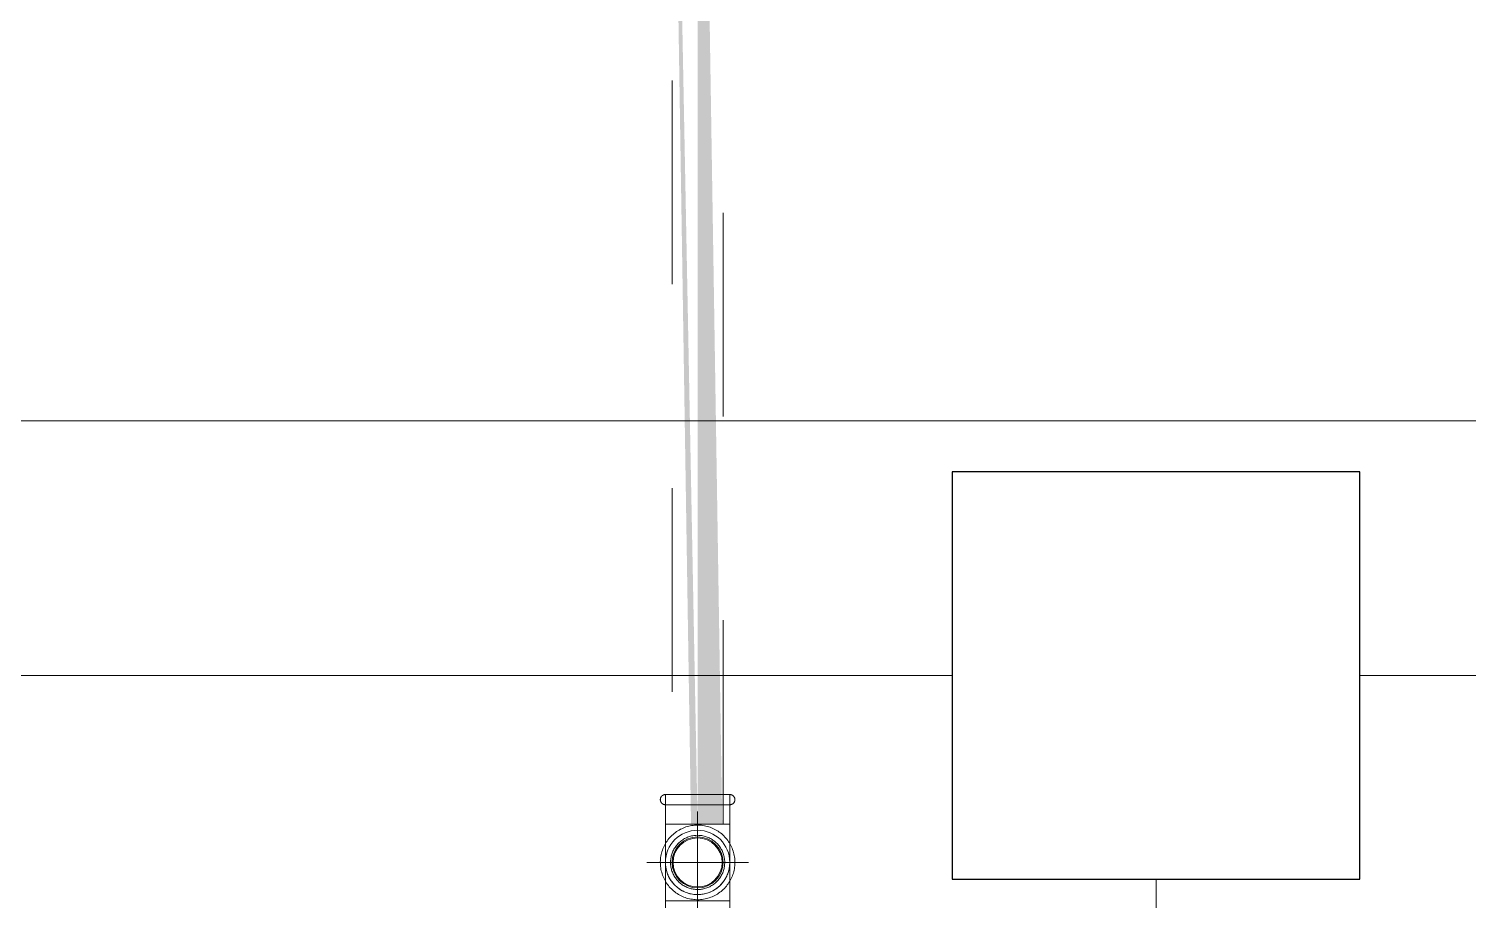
# Model space of a CAD drawing. Header units: metres. Extents: x 147 to 427, y -16 to 162.
# Drawn here: x 305.373 to 306.08, y 103.229 to 103.657 of the extents above; entities that cross this region are included whole.
import ezdxf

# ---------------------------------------------------------------- set-up
doc = ezdxf.new("R2010")
doc.units = ezdxf.units.M
doc.linetypes.add('Aligning Line', pattern=[0.012, 0.006, -0.006])
doc.layers.add('1053_ARQ_BASE_MATADOURO_dwg', color=7, linetype='Continuous', lineweight=5, true_color=0x767676)
for name, color, linetype, lineweight in [('A-PAREDE', 7, 'Continuous', 30), ('A-VISTA01', 7, 'Continuous', 20), ('A-VISTA04', 7, 'Continuous', 5), ('P-PIPE', 7, 'Continuous', 5), ('P-PIPE-CNTR', 7, 'Continuous', 5)]:
    doc.layers.add(name, color=color, linetype=linetype, lineweight=lineweight)

# ---------------------------------------------------------------- blocks, each defined once
blk = doc.blocks.new('AÇO_Cotovelo 90 45 - AÇO_Cotovelo 90 45-V179-TÉRREO 1_20 - Dependente 1')
at = {"layer": 'P-PIPE'}
for p, q in [((141.54361, 103.22868), (141.54361, 103.21418)), ((141.55941, 103.22868), (141.54361, 103.22868)), ((141.54361, 103.22868), (141.55941, 103.22868)), ((141.55941, 103.22868), (141.54736, 103.22868)), ((141.57146, 103.22868), (141.55941, 103.22868)), ((141.57521, 103.22868), (141.55941, 103.22868)), ((141.55941, 103.22868), (141.57521, 103.22868)), ((141.57521, 103.21418), (141.57521, 103.22868)), ((141.54361, 103.21418), (141.55941, 103.21418)), ((141.55941, 103.21418), (141.54736, 103.21418)), ((141.55941, 103.21418), (141.57521, 103.21418)), ((141.57146, 103.21418), (141.55941, 103.21418))]:
    blk.add_line(p, q, dxfattribs=at)
at = {"layer": 'P-PIPE', "flags": 128}
for points in [[(141.55941, 103.26578), (141.55868, 103.26577), (141.55795, 103.26573), (141.55722, 103.26565), (141.55649, 103.26555), (141.55577, 103.26542), (141.55506, 103.26526), (141.55435, 103.26507), (141.55365, 103.26486), (141.55296, 103.26461), (141.55228, 103.26434), (141.55161, 103.26404), (141.55096, 103.26372), (141.55032, 103.26337), (141.54969, 103.26299), (141.54908, 103.26259), (141.54848, 103.26216), (141.5479, 103.26171), (141.54734, 103.26124), (141.5468, 103.26075), (141.54628, 103.26023), (141.54578, 103.2597), (141.5453, 103.25914), (141.54485, 103.25857), (141.54442, 103.25798), (141.54401, 103.25737), (141.54363, 103.25675), (141.54327, 103.25611), (141.54294, 103.25546), (141.54263, 103.25479), (141.54235, 103.25412), (141.5421, 103.25343), (141.54188, 103.25273), (141.54168, 103.25203), (141.54151, 103.25131), (141.54137, 103.25059), (141.54126, 103.24987), (141.54118, 103.24914), (141.54113, 103.24841), (141.54111, 103.24768), (141.54112, 103.24695), (141.54115, 103.24622), (141.54122, 103.24549), (141.54131, 103.24476), (141.54143, 103.24404), (141.54159, 103.24333), (141.54177, 103.24262), (141.54198, 103.24192), (141.54221, 103.24122), (141.54248, 103.24054), (141.54277, 103.23987), (141.54309, 103.23921), (141.54343, 103.23856), (141.5438, 103.23793), (141.54419, 103.23732), (141.54461, 103.23671), (141.54506, 103.23613), (141.54552, 103.23557), (141.54601, 103.23502), (141.54652, 103.2345), (141.54705, 103.23399), (141.5476, 103.23351), (141.54817, 103.23305), (141.54875, 103.23261), (141.54935, 103.23219), (141.54997, 103.2318), (141.55061, 103.23144), (141.55126, 103.2311), (141.55192, 103.23079), (141.55259, 103.2305), (141.55328, 103.23024), (141.55397, 103.23001), (141.55468, 103.22981), (141.55539, 103.22963), (141.5561, 103.22949), (141.55683, 103.22937), (141.55755, 103.22928), (141.55828, 103.22922), (141.55901, 103.22919), (141.55941, 103.22918)], [(141.55941, 103.22918), (141.56014, 103.2292), (141.56087, 103.22924), (141.5616, 103.22932), (141.56232, 103.22942), (141.56304, 103.22955), (141.56376, 103.22971), (141.56447, 103.2299), (141.56516, 103.23011), (141.56585, 103.23036), (141.56653, 103.23063), (141.5672, 103.23093), (141.56786, 103.23125), (141.5685, 103.2316), (141.56913, 103.23198), (141.56974, 103.23238), (141.57034, 103.23281), (141.57092, 103.23325), (141.57147, 103.23373), (141.57202, 103.23422), (141.57254, 103.23473), (141.57304, 103.23527), (141.57351, 103.23582), (141.57397, 103.2364), (141.5744, 103.23699), (141.57481, 103.2376), (141.57519, 103.23822), (141.57555, 103.23886), (141.57588, 103.23951), (141.57619, 103.24018), (141.57646, 103.24085), (141.57672, 103.24154), (141.57694, 103.24224), (141.57714, 103.24294), (141.5773, 103.24366), (141.57744, 103.24437), (141.57755, 103.2451), (141.57763, 103.24583), (141.57768, 103.24656), (141.57771, 103.24729), (141.5777, 103.24802), (141.57766, 103.24875), (141.5776, 103.24948), (141.5775, 103.2502), (141.57738, 103.25093), (141.57723, 103.25164), (141.57705, 103.25235), (141.57684, 103.25305), (141.5766, 103.25375), (141.57634, 103.25443), (141.57605, 103.2551), (141.57573, 103.25576), (141.57539, 103.25641), (141.57502, 103.25704), (141.57462, 103.25765), (141.5742, 103.25825), (141.57376, 103.25884), (141.5733, 103.2594), (141.57281, 103.25995), (141.5723, 103.26047), (141.57177, 103.26098), (141.57122, 103.26146), (141.57065, 103.26192), (141.57006, 103.26236), (141.56946, 103.26278), (141.56884, 103.26317), (141.56821, 103.26353), (141.56756, 103.26387), (141.5669, 103.26418), (141.56622, 103.26447), (141.56554, 103.26473), (141.56484, 103.26496), (141.56414, 103.26516), (141.56343, 103.26534), (141.56271, 103.26548), (141.56199, 103.2656), (141.56126, 103.26569), (141.56053, 103.26575), (141.5598, 103.26578), (141.55941, 103.26578)], [(141.55941, 103.23418), (141.55888, 103.23419), (141.55835, 103.23423), (141.55782, 103.23428), (141.55729, 103.23435), (141.55677, 103.23445), (141.55625, 103.23457), (141.55573, 103.2347), (141.55522, 103.23486), (141.55472, 103.23504), (141.55423, 103.23523), (141.55374, 103.23545), (141.55327, 103.23569), (141.5528, 103.23594), (141.55234, 103.23622), (141.5519, 103.23651), (141.55147, 103.23682), (141.55105, 103.23714), (141.55064, 103.23749), (141.55025, 103.23784), (141.54987, 103.23822), (141.5495, 103.23861), (141.54916, 103.23901), (141.54883, 103.23943), (141.54851, 103.23986), (141.54822, 103.2403), (141.54794, 103.24075), (141.54768, 103.24122), (141.54744, 103.24169), (141.54721, 103.24217), (141.54701, 103.24266), (141.54683, 103.24316), (141.54667, 103.24367), (141.54652, 103.24418), (141.5464, 103.2447), (141.5463, 103.24522), (141.54622, 103.24575), (141.54616, 103.24628), (141.54613, 103.24681), (141.54611, 103.24734), (141.54611, 103.24787), (141.54614, 103.2484), (141.54619, 103.24893), (141.54626, 103.24946), (141.54635, 103.24999), (141.54646, 103.25051), (141.54659, 103.25102), (141.54674, 103.25153), (141.54691, 103.25203), (141.5471, 103.25253), (141.54731, 103.25302), (141.54755, 103.2535), (141.5478, 103.25397), (141.54806, 103.25443), (141.54835, 103.25488), (141.54866, 103.25531), (141.54898, 103.25574), (141.54931, 103.25615), (141.54967, 103.25654), (141.55004, 103.25692), (141.55042, 103.25729), (141.55082, 103.25764), (141.55124, 103.25798), (141.55166, 103.2583), (141.5521, 103.2586), (141.55255, 103.25888), (141.55301, 103.25915), (141.55348, 103.25939), (141.55397, 103.25962), (141.55446, 103.25983), (141.55495, 103.26002), (141.55546, 103.26018), (141.55597, 103.26033), (141.55648, 103.26046), (141.55701, 103.26057), (141.55753, 103.26065), (141.55806, 103.26072), (141.55859, 103.26076), (141.55912, 103.26078), (141.55941, 103.26078)], [(141.55941, 103.26078), (141.55994, 103.26077), (141.56047, 103.26074), (141.561, 103.26069), (141.56153, 103.26061), (141.56205, 103.26052), (141.56257, 103.2604), (141.56308, 103.26027), (141.56359, 103.26011), (141.56409, 103.25993), (141.56459, 103.25973), (141.56507, 103.25952), (141.56555, 103.25928), (141.56602, 103.25903), (141.56647, 103.25875), (141.56692, 103.25846), (141.56735, 103.25815), (141.56777, 103.25783), (141.56818, 103.25748), (141.56857, 103.25712), (141.56895, 103.25675), (141.56931, 103.25636), (141.56966, 103.25596), (141.56999, 103.25554), (141.5703, 103.25511), (141.5706, 103.25467), (141.57088, 103.25422), (141.57114, 103.25375), (141.57138, 103.25328), (141.5716, 103.2528), (141.5718, 103.2523), (141.57199, 103.2518), (141.57215, 103.2513), (141.57229, 103.25079), (141.57241, 103.25027), (141.57251, 103.24974), (141.57259, 103.24922), (141.57265, 103.24869), (141.57269, 103.24816), (141.57271, 103.24763), (141.5727, 103.2471), (141.57268, 103.24656), (141.57263, 103.24603), (141.57256, 103.24551), (141.57247, 103.24498), (141.57236, 103.24446), (141.57223, 103.24395), (141.57208, 103.24344), (141.57191, 103.24293), (141.57171, 103.24244), (141.5715, 103.24195), (141.57127, 103.24147), (141.57102, 103.241), (141.57075, 103.24054), (141.57047, 103.24009), (141.57016, 103.23966), (141.56984, 103.23923), (141.5695, 103.23882), (141.56915, 103.23843), (141.56878, 103.23804), (141.56839, 103.23768), (141.56799, 103.23733), (141.56758, 103.23699), (141.56715, 103.23667), (141.56671, 103.23637), (141.56626, 103.23609), (141.5658, 103.23582), (141.56533, 103.23558), (141.56485, 103.23535), (141.56436, 103.23514), (141.56386, 103.23495), (141.56336, 103.23478), (141.56285, 103.23464), (141.56233, 103.23451), (141.56181, 103.2344), (141.56128, 103.23432), (141.56076, 103.23425), (141.56023, 103.23421), (141.5597, 103.23419), (141.55941, 103.23418)], [(141.54361, 103.24747), (141.54361, 103.24742), (141.54361, 103.24735), (141.54361, 103.24724), (141.54361, 103.24711), (141.54361, 103.24695), (141.54361, 103.24675), (141.54361, 103.24653), (141.54361, 103.24628), (141.54361, 103.246), (141.54361, 103.24569), (141.54361, 103.24536), (141.54361, 103.245), (141.54361, 103.24461), (141.54361, 103.2442), (141.54361, 103.24376), (141.54361, 103.2433), (141.54361, 103.24282), (141.54361, 103.24231), (141.54361, 103.24178), (141.54361, 103.24123), (141.54361, 103.24066), (141.54361, 103.24007), (141.54361, 103.23947), (141.54361, 103.23884), (141.54361, 103.2382), (141.54361, 103.23755), (141.54361, 103.23688), (141.54361, 103.23619), (141.54361, 103.2355), (141.54361, 103.23479), (141.54361, 103.23407), (141.54361, 103.23335), (141.54361, 103.23262), (141.54361, 103.23188), (141.54361, 103.23114), (141.54361, 103.23039), (141.54361, 103.22964), (141.54361, 103.22889), (141.54361, 103.22868)], [(141.57521, 103.22868), (141.57521, 103.22944), (141.57521, 103.23019), (141.57521, 103.23093), (141.57521, 103.23168), (141.57521, 103.23242), (141.57521, 103.23315), (141.57521, 103.23388), (141.57521, 103.2346), (141.57521, 103.23531), (141.57521, 103.23601), (141.57521, 103.23669), (141.57521, 103.23737), (141.57521, 103.23803), (141.57521, 103.23867), (141.57521, 103.2393), (141.57521, 103.23991), (141.57521, 103.24051), (141.57521, 103.24108), (141.57521, 103.24164), (141.57521, 103.24217), (141.57521, 103.24268), (141.57521, 103.24317), (141.57521, 103.24364), (141.57521, 103.24409), (141.57521, 103.2445), (141.57521, 103.2449), (141.57521, 103.24527), (141.57521, 103.24561), (141.57521, 103.24592), (141.57521, 103.24621), (141.57521, 103.24647), (141.57521, 103.2467), (141.57521, 103.2469), (141.57521, 103.24707), (141.57521, 103.24721), (141.57521, 103.24732), (141.57521, 103.24741), (141.57521, 103.24746)], [(141.54111, 103.21668), (141.54111, 103.21678), (141.54112, 103.21688), (141.54113, 103.21698), (141.54114, 103.21708), (141.54116, 103.21718), (141.54118, 103.21728), (141.54121, 103.21738), (141.54124, 103.21747), (141.54127, 103.21757), (141.54131, 103.21766), (141.54135, 103.21775), (141.54139, 103.21784), (141.54144, 103.21793), (141.54149, 103.21801), (141.54154, 103.2181), (141.5416, 103.21818), (141.54166, 103.21826), (141.54173, 103.21833), (141.5418, 103.21841), (141.54187, 103.21848), (141.54194, 103.21855), (141.54202, 103.21861), (141.54209, 103.21867), (141.54217, 103.21873), (141.54226, 103.21879), (141.54234, 103.21884), (141.54243, 103.21889), (141.54252, 103.21893), (141.54261, 103.21898), (141.5427, 103.21901), (141.5428, 103.21905), (141.54289, 103.21908), (141.54299, 103.21911), (141.54309, 103.21913), (141.54318, 103.21915), (141.54328, 103.21916), (141.54338, 103.21917), (141.54348, 103.21918), (141.54358, 103.21918), (141.54361, 103.21918)], [(141.54361, 103.21418), (141.54351, 103.21419), (141.54341, 103.21419), (141.54331, 103.2142), (141.54321, 103.21422), (141.54311, 103.21423), (141.54301, 103.21426), (141.54292, 103.21428), (141.54282, 103.21431), (141.54273, 103.21434), (141.54263, 103.21438), (141.54254, 103.21442), (141.54245, 103.21447), (141.54237, 103.21451), (141.54228, 103.21457), (141.5422, 103.21462), (141.54212, 103.21468), (141.54204, 103.21474), (141.54196, 103.2148), (141.54189, 103.21487), (141.54181, 103.21494), (141.54175, 103.21502), (141.54168, 103.21509), (141.54162, 103.21517), (141.54156, 103.21525), (141.5415, 103.21533), (141.54145, 103.21542), (141.5414, 103.21551), (141.54136, 103.2156), (141.54132, 103.21569), (141.54128, 103.21578), (141.54124, 103.21587), (141.54121, 103.21597), (141.54119, 103.21606), (141.54116, 103.21616), (141.54114, 103.21626), (141.54113, 103.21636), (141.54112, 103.21646), (141.54111, 103.21656), (141.54111, 103.21666), (141.54111, 103.21668)], [(141.54362, 103.21918), (141.54366, 103.21918), (141.54372, 103.21918), (141.54381, 103.21918), (141.54392, 103.21918), (141.54406, 103.21918), (141.54422, 103.21918), (141.54441, 103.21918), (141.54462, 103.21918), (141.54486, 103.21918), (141.54511, 103.21918), (141.54539, 103.21918), (141.5457, 103.21918), (141.54602, 103.21918), (141.54637, 103.21918), (141.54673, 103.21918), (141.54712, 103.21918), (141.54753, 103.21918), (141.54796, 103.21918), (141.5484, 103.21918), (141.54886, 103.21918), (141.54934, 103.21918), (141.54984, 103.21918), (141.55035, 103.21918), (141.55087, 103.21918), (141.55141, 103.21918), (141.55196, 103.21918), (141.55252, 103.21918), (141.5531, 103.21918), (141.55368, 103.21918), (141.55428, 103.21918), (141.55488, 103.21918), (141.55549, 103.21918), (141.5561, 103.21918), (141.55672, 103.21918), (141.55735, 103.21918), (141.55798, 103.21918), (141.55861, 103.21918), (141.55924, 103.21918), (141.55941, 103.21918)], [(141.54362, 103.21418), (141.54366, 103.21418), (141.54372, 103.21418), (141.54381, 103.21418), (141.54392, 103.21418), (141.54406, 103.21418), (141.54422, 103.21418), (141.54441, 103.21418), (141.54462, 103.21418), (141.54486, 103.21418), (141.54511, 103.21418), (141.54539, 103.21418), (141.5457, 103.21418), (141.54602, 103.21418), (141.54637, 103.21418), (141.54673, 103.21418), (141.54712, 103.21418), (141.54753, 103.21418), (141.54796, 103.21418), (141.5484, 103.21418), (141.54886, 103.21418), (141.54934, 103.21418), (141.54984, 103.21418), (141.55035, 103.21418), (141.55087, 103.21418), (141.55141, 103.21418), (141.55196, 103.21418), (141.55252, 103.21418), (141.5531, 103.21418), (141.55368, 103.21418), (141.55428, 103.21418), (141.55488, 103.21418), (141.55549, 103.21418), (141.5561, 103.21418), (141.55672, 103.21418), (141.55735, 103.21418), (141.55798, 103.21418), (141.55861, 103.21418), (141.55924, 103.21418), (141.55941, 103.21418)], [(141.55941, 103.21918), (141.55878, 103.21918), (141.55815, 103.21918), (141.55752, 103.21918), (141.55689, 103.21918), (141.55627, 103.21918), (141.55565, 103.21918), (141.55504, 103.21918), (141.55444, 103.21918), (141.55384, 103.21918), (141.55326, 103.21918), (141.55268, 103.21918), (141.55211, 103.21918), (141.55156, 103.21918), (141.55102, 103.21918), (141.55049, 103.21918), (141.54997, 103.21918), (141.54947, 103.21918), (141.54899, 103.21918), (141.54852, 103.21918), (141.54807, 103.21918), (141.54764, 103.21918), (141.54723, 103.21918), (141.54684, 103.21918), (141.54646, 103.21918), (141.54611, 103.21918), (141.54578, 103.21918), (141.54547, 103.21918), (141.54519, 103.21918), (141.54492, 103.21918), (141.54468, 103.21918), (141.54446, 103.21918), (141.54427, 103.21918), (141.5441, 103.21918), (141.54396, 103.21918), (141.54384, 103.21918), (141.54374, 103.21918), (141.54367, 103.21918), (141.54363, 103.21918)], [(141.55941, 103.21418), (141.55878, 103.21418), (141.55815, 103.21418), (141.55752, 103.21418), (141.55689, 103.21418), (141.55627, 103.21418), (141.55565, 103.21418), (141.55504, 103.21418), (141.55444, 103.21418), (141.55384, 103.21418), (141.55326, 103.21418), (141.55268, 103.21418), (141.55211, 103.21418), (141.55156, 103.21418), (141.55102, 103.21418), (141.55049, 103.21418), (141.54997, 103.21418), (141.54947, 103.21418), (141.54899, 103.21418), (141.54852, 103.21418), (141.54807, 103.21418), (141.54764, 103.21418), (141.54723, 103.21418), (141.54684, 103.21418), (141.54646, 103.21418), (141.54611, 103.21418), (141.54578, 103.21418), (141.54547, 103.21418), (141.54519, 103.21418), (141.54492, 103.21418), (141.54468, 103.21418), (141.54446, 103.21418), (141.54427, 103.21418), (141.5441, 103.21418), (141.54396, 103.21418), (141.54384, 103.21418), (141.54374, 103.21418), (141.54367, 103.21418), (141.54363, 103.21418)], [(141.55941, 103.21918), (141.56004, 103.21918), (141.56067, 103.21918), (141.5613, 103.21918), (141.56193, 103.21918), (141.56255, 103.21918), (141.56316, 103.21918), (141.56377, 103.21918), (141.56438, 103.21918), (141.56497, 103.21918), (141.56556, 103.21918), (141.56614, 103.21918), (141.5667, 103.21918), (141.56726, 103.21918), (141.5678, 103.21918), (141.56833, 103.21918), (141.56884, 103.21918), (141.56934, 103.21918), (141.56983, 103.21918), (141.57029, 103.21918), (141.57074, 103.21918), (141.57117, 103.21918), (141.57159, 103.21918), (141.57198, 103.21918), (141.57235, 103.21918), (141.5727, 103.21918), (141.57303, 103.21918), (141.57334, 103.21918), (141.57363, 103.21918), (141.57389, 103.21918), (141.57413, 103.21918), (141.57435, 103.21918), (141.57454, 103.21918), (141.57471, 103.21918), (141.57486, 103.21918), (141.57498, 103.21918), (141.57507, 103.21918), (141.57514, 103.21918), (141.57519, 103.21918)], [(141.5752, 103.21918), (141.57516, 103.21918), (141.57509, 103.21918), (141.57501, 103.21918), (141.57489, 103.21918), (141.57476, 103.21918), (141.57459, 103.21918), (141.57441, 103.21918), (141.5742, 103.21918), (141.57396, 103.21918), (141.5737, 103.21918), (141.57342, 103.21918), (141.57312, 103.21918), (141.57279, 103.21918), (141.57245, 103.21918), (141.57208, 103.21918), (141.57169, 103.21918), (141.57129, 103.21918), (141.57086, 103.21918), (141.57042, 103.21918), (141.56995, 103.21918), (141.56948, 103.21918), (141.56898, 103.21918), (141.56847, 103.21918), (141.56794, 103.21918), (141.56741, 103.21918), (141.56686, 103.21918), (141.56629, 103.21918), (141.56572, 103.21918), (141.56513, 103.21918), (141.56454, 103.21918), (141.56394, 103.21918), (141.56333, 103.21918), (141.56271, 103.21918), (141.56209, 103.21918), (141.56147, 103.21918), (141.56084, 103.21918), (141.56021, 103.21918), (141.55958, 103.21918), (141.55941, 103.21918)], [(141.55941, 103.21418), (141.56004, 103.21418), (141.56067, 103.21418), (141.5613, 103.21418), (141.56193, 103.21418), (141.56255, 103.21418), (141.56316, 103.21418), (141.56377, 103.21418), (141.56438, 103.21418), (141.56497, 103.21418), (141.56556, 103.21418), (141.56614, 103.21418), (141.5667, 103.21418), (141.56726, 103.21418), (141.5678, 103.21418), (141.56833, 103.21418), (141.56884, 103.21418), (141.56934, 103.21418), (141.56983, 103.21418), (141.57029, 103.21418), (141.57074, 103.21418), (141.57117, 103.21418), (141.57159, 103.21418), (141.57198, 103.21418), (141.57235, 103.21418), (141.5727, 103.21418), (141.57303, 103.21418), (141.57334, 103.21418), (141.57363, 103.21418), (141.57389, 103.21418), (141.57413, 103.21418), (141.57435, 103.21418), (141.57454, 103.21418), (141.57471, 103.21418), (141.57486, 103.21418), (141.57498, 103.21418), (141.57507, 103.21418), (141.57514, 103.21418), (141.57519, 103.21418)], [(141.5752, 103.21418), (141.57516, 103.21418), (141.57509, 103.21418), (141.57501, 103.21418), (141.57489, 103.21418), (141.57476, 103.21418), (141.57459, 103.21418), (141.57441, 103.21418), (141.5742, 103.21418), (141.57396, 103.21418), (141.5737, 103.21418), (141.57342, 103.21418), (141.57312, 103.21418), (141.57279, 103.21418), (141.57245, 103.21418), (141.57208, 103.21418), (141.57169, 103.21418), (141.57129, 103.21418), (141.57086, 103.21418), (141.57042, 103.21418), (141.56995, 103.21418), (141.56948, 103.21418), (141.56898, 103.21418), (141.56847, 103.21418), (141.56794, 103.21418), (141.56741, 103.21418), (141.56686, 103.21418), (141.56629, 103.21418), (141.56572, 103.21418), (141.56513, 103.21418), (141.56454, 103.21418), (141.56394, 103.21418), (141.56333, 103.21418), (141.56271, 103.21418), (141.56209, 103.21418), (141.56147, 103.21418), (141.56084, 103.21418), (141.56021, 103.21418), (141.55958, 103.21418), (141.55941, 103.21418)], [(141.57521, 103.21918), (141.57531, 103.21918), (141.57541, 103.21918), (141.57551, 103.21917), (141.57561, 103.21915), (141.5757, 103.21913), (141.5758, 103.21911), (141.5759, 103.21909), (141.57599, 103.21906), (141.57609, 103.21902), (141.57618, 103.21899), (141.57627, 103.21895), (141.57636, 103.2189), (141.57645, 103.21885), (141.57654, 103.2188), (141.57662, 103.21875), (141.5767, 103.21869), (141.57678, 103.21863), (141.57686, 103.21856), (141.57693, 103.2185), (141.577, 103.21843), (141.57707, 103.21835), (141.57713, 103.21828), (141.5772, 103.2182), (141.57726, 103.21812), (141.57731, 103.21804), (141.57736, 103.21795), (141.57741, 103.21786), (141.57746, 103.21777), (141.5775, 103.21768), (141.57754, 103.21759), (141.57757, 103.2175), (141.5776, 103.2174), (141.57763, 103.2173), (141.57765, 103.21721), (141.57767, 103.21711), (141.57769, 103.21701), (141.5777, 103.21691), (141.5777, 103.21681), (141.57771, 103.21671), (141.57771, 103.21668)], [(141.57771, 103.21668), (141.57771, 103.21658), (141.5777, 103.21648), (141.57769, 103.21639), (141.57768, 103.21629), (141.57766, 103.21619), (141.57764, 103.21609), (141.57761, 103.21599), (141.57758, 103.2159), (141.57755, 103.2158), (141.57751, 103.21571), (141.57747, 103.21562), (141.57743, 103.21553), (141.57738, 103.21544), (141.57733, 103.21536), (141.57727, 103.21527), (141.57721, 103.21519), (141.57715, 103.21511), (141.57709, 103.21504), (141.57702, 103.21496), (141.57695, 103.21489), (141.57688, 103.21482), (141.5768, 103.21476), (141.57672, 103.2147), (141.57664, 103.21464), (141.57656, 103.21458), (141.57647, 103.21453), (141.57639, 103.21448), (141.5763, 103.21443), (141.57621, 103.21439), (141.57611, 103.21435), (141.57602, 103.21432), (141.57592, 103.21429), (141.57583, 103.21426), (141.57573, 103.21424), (141.57563, 103.21422), (141.57553, 103.21421), (141.57543, 103.21419), (141.57534, 103.21419), (141.57524, 103.21418), (141.57521, 103.21418)]]:
    blk.add_lwpolyline(points, dxfattribs=at)
at = {"layer": 'P-PIPE'}
for radius, start, end in [(0.0158, 90, 270), (0.0158, 90, 270), (0.0158, 90, 270), (0.0158, 270, 90), (0.0158, 270, 90), (0.0158, 270, 90), (0.01205, 90, 270), (0.01205, 90, 270), (0.01205, 270, 90), (0.01205, 270, 90)]:
    blk.add_arc((141.55941, 103.24748), radius, start, end, dxfattribs=at)
blk = doc.blocks.new('AÇO_Cotovelo 90 45 - AÇO_Cotovelo 90 45-3960313-TÉRREO 1_20 - Dependente 1')
at = {"layer": 'P-PIPE'}
for p, q in [((137.29361, 103.28078), (137.29361, 103.26628)), ((137.32521, 103.26628), (137.32521, 103.28078)), ((137.30941, 103.26628), (137.29361, 103.26628)), ((137.32521, 103.26628), (137.30941, 103.26628))]:
    blk.add_line(p, q, dxfattribs=at)
at = {"layer": 'P-PIPE', "flags": 128}
for points in [[(137.29111, 103.27828), (137.29111, 103.27838), (137.29112, 103.27848), (137.29113, 103.27858), (137.29114, 103.27868), (137.29116, 103.27878), (137.29118, 103.27888), (137.29121, 103.27898), (137.29124, 103.27907), (137.29127, 103.27917), (137.29131, 103.27926), (137.29135, 103.27935), (137.29139, 103.27944), (137.29144, 103.27953), (137.29149, 103.27961), (137.29154, 103.2797), (137.2916, 103.27978), (137.29166, 103.27986), (137.29173, 103.27993), (137.2918, 103.28001), (137.29187, 103.28008), (137.29194, 103.28015), (137.29202, 103.28021), (137.29209, 103.28027), (137.29217, 103.28033), (137.29226, 103.28039), (137.29234, 103.28044), (137.29243, 103.28049), (137.29252, 103.28053), (137.29261, 103.28058), (137.2927, 103.28061), (137.2928, 103.28065), (137.29289, 103.28068), (137.29299, 103.28071), (137.29309, 103.28073), (137.29318, 103.28075), (137.29328, 103.28076), (137.29338, 103.28077), (137.29348, 103.28078), (137.29358, 103.28078), (137.29361, 103.28078)], [(137.29361, 103.27578), (137.29351, 103.27579), (137.29341, 103.27579), (137.29331, 103.2758), (137.29321, 103.27582), (137.29311, 103.27583), (137.29301, 103.27586), (137.29292, 103.27588), (137.29282, 103.27591), (137.29273, 103.27594), (137.29263, 103.27598), (137.29254, 103.27602), (137.29245, 103.27607), (137.29237, 103.27611), (137.29228, 103.27617), (137.2922, 103.27622), (137.29212, 103.27628), (137.29204, 103.27634), (137.29196, 103.2764), (137.29189, 103.27647), (137.29181, 103.27654), (137.29175, 103.27662), (137.29168, 103.27669), (137.29162, 103.27677), (137.29156, 103.27685), (137.2915, 103.27693), (137.29145, 103.27702), (137.2914, 103.27711), (137.29136, 103.2772), (137.29132, 103.27729), (137.29128, 103.27738), (137.29124, 103.27747), (137.29121, 103.27757), (137.29119, 103.27766), (137.29116, 103.27776), (137.29114, 103.27786), (137.29113, 103.27796), (137.29112, 103.27806), (137.29111, 103.27816), (137.29111, 103.27826), (137.29111, 103.27828)], [(137.29362, 103.28078), (137.29366, 103.28078), (137.29372, 103.28078), (137.29381, 103.28078), (137.29392, 103.28078), (137.29406, 103.28078), (137.29422, 103.28078), (137.29441, 103.28078), (137.29462, 103.28078), (137.29486, 103.28078), (137.29511, 103.28078), (137.29539, 103.28078), (137.2957, 103.28078), (137.29602, 103.28078), (137.29637, 103.28078), (137.29673, 103.28078), (137.29712, 103.28078)], [(137.30941, 103.28078), (137.30878, 103.28078), (137.30815, 103.28078), (137.30752, 103.28078), (137.30689, 103.28078), (137.30627, 103.28078), (137.30565, 103.28078), (137.30504, 103.28078), (137.30444, 103.28078), (137.30384, 103.28078), (137.30326, 103.28078), (137.30268, 103.28078), (137.30211, 103.28078), (137.30156, 103.28078), (137.30102, 103.28078), (137.30049, 103.28078), (137.29997, 103.28078), (137.29947, 103.28078), (137.29899, 103.28078), (137.29852, 103.28078), (137.29807, 103.28078), (137.29764, 103.28078), (137.29723, 103.28078), (137.29684, 103.28078), (137.29646, 103.28078), (137.29611, 103.28078), (137.29578, 103.28078), (137.29547, 103.28078), (137.29519, 103.28078), (137.29492, 103.28078), (137.29468, 103.28078), (137.29446, 103.28078), (137.29427, 103.28078), (137.2941, 103.28078), (137.29396, 103.28078), (137.29384, 103.28078), (137.29374, 103.28078), (137.29367, 103.28078), (137.29363, 103.28078)], [(137.3252, 103.28078), (137.32516, 103.28078), (137.32509, 103.28078), (137.32501, 103.28078), (137.32489, 103.28078), (137.32476, 103.28078), (137.32459, 103.28078), (137.32441, 103.28078), (137.3242, 103.28078), (137.32396, 103.28078), (137.3237, 103.28078), (137.32342, 103.28078), (137.32312, 103.28078), (137.32279, 103.28078), (137.32245, 103.28078), (137.32208, 103.28078), (137.32169, 103.28078), (137.32129, 103.28078), (137.32086, 103.28078), (137.32042, 103.28078), (137.31995, 103.28078), (137.31948, 103.28078), (137.31898, 103.28078), (137.31847, 103.28078), (137.31794, 103.28078), (137.31741, 103.28078), (137.31686, 103.28078), (137.31629, 103.28078), (137.31572, 103.28078), (137.31513, 103.28078), (137.31454, 103.28078), (137.31394, 103.28078), (137.31333, 103.28078), (137.31271, 103.28078), (137.31209, 103.28078), (137.31147, 103.28078), (137.31084, 103.28078), (137.31021, 103.28078), (137.30958, 103.28078), (137.30941, 103.28078)], [(137.32159, 103.28078), (137.32198, 103.28078), (137.32235, 103.28078), (137.3227, 103.28078), (137.32303, 103.28078), (137.32334, 103.28078), (137.32363, 103.28078), (137.32389, 103.28078), (137.32413, 103.28078), (137.32435, 103.28078), (137.32454, 103.28078), (137.32471, 103.28078), (137.32486, 103.28078), (137.32498, 103.28078), (137.32507, 103.28078), (137.32514, 103.28078), (137.32519, 103.28078)], [(137.32521, 103.28078), (137.32531, 103.28078), (137.32541, 103.28078), (137.32551, 103.28077), (137.32561, 103.28075), (137.3257, 103.28073), (137.3258, 103.28071), (137.3259, 103.28069), (137.32599, 103.28066), (137.32609, 103.28062), (137.32618, 103.28059), (137.32627, 103.28055), (137.32636, 103.2805), (137.32645, 103.28045), (137.32654, 103.2804), (137.32662, 103.28035), (137.3267, 103.28029), (137.32678, 103.28023), (137.32686, 103.28016), (137.32693, 103.2801), (137.327, 103.28003), (137.32707, 103.27995), (137.32713, 103.27988), (137.3272, 103.2798), (137.32726, 103.27972), (137.32731, 103.27964), (137.32736, 103.27955), (137.32741, 103.27946), (137.32746, 103.27937), (137.3275, 103.27928), (137.32754, 103.27919), (137.32757, 103.2791), (137.3276, 103.279), (137.32763, 103.2789), (137.32765, 103.27881), (137.32767, 103.27871), (137.32769, 103.27861), (137.3277, 103.27851), (137.3277, 103.27841), (137.32771, 103.27831), (137.32771, 103.27828)], [(137.32771, 103.27828), (137.32771, 103.27818), (137.3277, 103.27808), (137.32769, 103.27799), (137.32768, 103.27789), (137.32766, 103.27779), (137.32764, 103.27769), (137.32761, 103.27759), (137.32758, 103.2775), (137.32755, 103.2774), (137.32751, 103.27731), (137.32747, 103.27722), (137.32743, 103.27713), (137.32738, 103.27704), (137.32733, 103.27696), (137.32727, 103.27687), (137.32721, 103.27679), (137.32715, 103.27671), (137.32709, 103.27664), (137.32702, 103.27656), (137.32695, 103.27649), (137.32688, 103.27642), (137.3268, 103.27636), (137.32672, 103.2763), (137.32664, 103.27624), (137.32656, 103.27618), (137.32647, 103.27613), (137.32639, 103.27608), (137.3263, 103.27603), (137.32621, 103.27599), (137.32611, 103.27595), (137.32602, 103.27592), (137.32592, 103.27589), (137.32583, 103.27586), (137.32573, 103.27584), (137.32563, 103.27582), (137.32553, 103.27581), (137.32543, 103.27579), (137.32534, 103.27579), (137.32524, 103.27578), (137.32521, 103.27578)], [(137.29362, 103.27578), (137.29366, 103.27578), (137.29372, 103.27578), (137.29381, 103.27578), (137.29392, 103.27578), (137.29406, 103.27578), (137.29422, 103.27578), (137.29441, 103.27578), (137.29462, 103.27578), (137.29486, 103.27578), (137.29511, 103.27578), (137.29539, 103.27578), (137.2957, 103.27578), (137.29602, 103.27578), (137.29637, 103.27578), (137.29673, 103.27578), (137.29712, 103.27578), (137.29753, 103.27578), (137.29796, 103.27578), (137.2984, 103.27578), (137.29886, 103.27578), (137.29934, 103.27578), (137.29984, 103.27578), (137.30035, 103.27578), (137.30087, 103.27578), (137.30141, 103.27578), (137.30196, 103.27578), (137.30252, 103.27578), (137.3031, 103.27578), (137.30368, 103.27578), (137.30428, 103.27578), (137.30488, 103.27578), (137.30549, 103.27578), (137.3061, 103.27578), (137.30672, 103.27578), (137.30735, 103.27578), (137.30798, 103.27578), (137.30861, 103.27578), (137.30924, 103.27578), (137.30941, 103.27578)], [(137.29723, 103.27578), (137.29684, 103.27578), (137.29646, 103.27578), (137.29611, 103.27578), (137.29578, 103.27578), (137.29547, 103.27578), (137.29519, 103.27578), (137.29492, 103.27578), (137.29468, 103.27578), (137.29446, 103.27578), (137.29427, 103.27578), (137.2941, 103.27578), (137.29396, 103.27578), (137.29384, 103.27578), (137.29374, 103.27578), (137.29367, 103.27578), (137.29363, 103.27578)], [(137.30941, 103.27578), (137.31004, 103.27578), (137.31067, 103.27578), (137.3113, 103.27578), (137.31193, 103.27578), (137.31255, 103.27578), (137.31316, 103.27578), (137.31377, 103.27578), (137.31438, 103.27578), (137.31497, 103.27578), (137.31556, 103.27578), (137.31614, 103.27578), (137.3167, 103.27578), (137.31726, 103.27578), (137.3178, 103.27578), (137.31833, 103.27578), (137.31884, 103.27578), (137.31934, 103.27578), (137.31983, 103.27578), (137.32029, 103.27578), (137.32074, 103.27578), (137.32117, 103.27578), (137.32159, 103.27578), (137.32198, 103.27578), (137.32235, 103.27578), (137.3227, 103.27578), (137.32303, 103.27578), (137.32334, 103.27578), (137.32363, 103.27578), (137.32389, 103.27578), (137.32413, 103.27578), (137.32435, 103.27578), (137.32454, 103.27578), (137.32471, 103.27578), (137.32486, 103.27578), (137.32498, 103.27578), (137.32507, 103.27578), (137.32514, 103.27578), (137.32519, 103.27578)], [(137.3252, 103.27578), (137.32516, 103.27578), (137.32509, 103.27578), (137.32501, 103.27578), (137.32489, 103.27578), (137.32476, 103.27578), (137.32459, 103.27578), (137.32441, 103.27578), (137.3242, 103.27578), (137.32396, 103.27578), (137.3237, 103.27578), (137.32342, 103.27578), (137.32312, 103.27578), (137.32279, 103.27578), (137.32245, 103.27578), (137.32208, 103.27578), (137.32169, 103.27578)], [(137.30941, 103.26578), (137.30868, 103.26577), (137.30795, 103.26573), (137.30722, 103.26565), (137.30649, 103.26555), (137.30577, 103.26542), (137.30506, 103.26526), (137.30435, 103.26507), (137.30365, 103.26486), (137.30296, 103.26461), (137.30228, 103.26434), (137.30161, 103.26404), (137.30096, 103.26372), (137.30032, 103.26337), (137.29969, 103.26299), (137.29908, 103.26259), (137.29848, 103.26216), (137.2979, 103.26171), (137.29734, 103.26124), (137.2968, 103.26075), (137.29628, 103.26023), (137.29578, 103.2597), (137.2953, 103.25914), (137.29485, 103.25857), (137.29442, 103.25798), (137.29401, 103.25737), (137.29363, 103.25675), (137.29327, 103.25611), (137.29294, 103.25546), (137.29263, 103.25479), (137.29235, 103.25412), (137.2921, 103.25343), (137.29188, 103.25273), (137.29168, 103.25203), (137.29151, 103.25131), (137.29137, 103.25059), (137.29126, 103.24987), (137.29118, 103.24914), (137.29113, 103.24841), (137.29111, 103.24768), (137.29112, 103.24695), (137.29115, 103.24622), (137.29122, 103.24549), (137.29131, 103.24476), (137.29143, 103.24404), (137.29159, 103.24333), (137.29177, 103.24262), (137.29198, 103.24192), (137.29221, 103.24122), (137.29248, 103.24054), (137.29277, 103.23987), (137.29309, 103.23921), (137.29343, 103.23856), (137.2938, 103.23793), (137.29419, 103.23732), (137.29461, 103.23671), (137.29506, 103.23613), (137.29552, 103.23557), (137.29601, 103.23502), (137.29652, 103.2345), (137.29705, 103.23399), (137.2976, 103.23351), (137.29817, 103.23305), (137.29875, 103.23261), (137.29935, 103.23219), (137.29997, 103.2318), (137.30061, 103.23144), (137.30126, 103.2311), (137.30192, 103.23079), (137.30259, 103.2305), (137.30328, 103.23024), (137.30397, 103.23001), (137.30468, 103.22981), (137.30539, 103.22963), (137.3061, 103.22949), (137.30683, 103.22937), (137.30755, 103.22928), (137.30828, 103.22922), (137.30901, 103.22919), (137.30941, 103.22918)], [(137.29361, 103.2475), (137.29361, 103.24754), (137.29361, 103.24762), (137.29361, 103.24772), (137.29361, 103.24786), (137.29361, 103.24802), (137.29361, 103.24822), (137.29361, 103.24844), (137.29361, 103.24869), (137.29361, 103.24897), (137.29361, 103.24927), (137.29361, 103.24961), (137.29361, 103.24997), (137.29361, 103.25036), (137.29361, 103.25077), (137.29361, 103.2512), (137.29361, 103.25167), (137.29361, 103.25215), (137.29361, 103.25266), (137.29361, 103.25319), (137.29361, 103.25374), (137.29361, 103.25431), (137.29361, 103.25489), (137.29361, 103.2555), (137.29361, 103.25613), (137.29361, 103.25677), (137.29361, 103.25742), (137.29361, 103.25809), (137.29361, 103.25878), (137.29361, 103.25947), (137.29361, 103.26018), (137.29361, 103.26089), (137.29361, 103.26162), (137.29361, 103.26235), (137.29361, 103.26309), (137.29361, 103.26383), (137.29361, 103.26458), (137.29361, 103.26533), (137.29361, 103.26608), (137.29361, 103.26628)], [(137.30941, 103.22918), (137.31014, 103.2292), (137.31087, 103.22924), (137.3116, 103.22932), (137.31232, 103.22942), (137.31304, 103.22955), (137.31376, 103.22971), (137.31447, 103.2299), (137.31516, 103.23011), (137.31585, 103.23036), (137.31653, 103.23063), (137.3172, 103.23093), (137.31786, 103.23125), (137.3185, 103.2316), (137.31913, 103.23198), (137.31974, 103.23238), (137.32034, 103.23281), (137.32092, 103.23325), (137.32147, 103.23373), (137.32202, 103.23422), (137.32254, 103.23473), (137.32304, 103.23527), (137.32351, 103.23582), (137.32397, 103.2364), (137.3244, 103.23699), (137.32481, 103.2376), (137.32519, 103.23822), (137.32555, 103.23886), (137.32588, 103.23951), (137.32619, 103.24018), (137.32646, 103.24085), (137.32672, 103.24154), (137.32694, 103.24224), (137.32714, 103.24294), (137.3273, 103.24366), (137.32744, 103.24437), (137.32755, 103.2451), (137.32763, 103.24583), (137.32768, 103.24656), (137.32771, 103.24729), (137.3277, 103.24802), (137.32766, 103.24875), (137.3276, 103.24948), (137.3275, 103.2502), (137.32738, 103.25093), (137.32723, 103.25164), (137.32705, 103.25235), (137.32684, 103.25305), (137.3266, 103.25375), (137.32634, 103.25443), (137.32605, 103.2551), (137.32573, 103.25576), (137.32539, 103.25641), (137.32502, 103.25704), (137.32462, 103.25765), (137.3242, 103.25825), (137.32376, 103.25884), (137.3233, 103.2594), (137.32281, 103.25995), (137.3223, 103.26047), (137.32177, 103.26098), (137.32122, 103.26146), (137.32065, 103.26192), (137.32006, 103.26236), (137.31946, 103.26278), (137.31884, 103.26317), (137.31821, 103.26353), (137.31756, 103.26387), (137.3169, 103.26418), (137.31622, 103.26447), (137.31554, 103.26473), (137.31484, 103.26496), (137.31414, 103.26516), (137.31343, 103.26534), (137.31271, 103.26548), (137.31199, 103.2656), (137.31126, 103.26569), (137.31053, 103.26575), (137.3098, 103.26578), (137.30941, 103.26578)], [(137.32521, 103.26628), (137.32521, 103.26553), (137.32521, 103.26478), (137.32521, 103.26403), (137.32521, 103.26329), (137.32521, 103.26255), (137.32521, 103.26182), (137.32521, 103.26109), (137.32521, 103.26037), (137.32521, 103.25966), (137.32521, 103.25896), (137.32521, 103.25828), (137.32521, 103.2576), (137.32521, 103.25694), (137.32521, 103.2563), (137.32521, 103.25567), (137.32521, 103.25506), (137.32521, 103.25446), (137.32521, 103.25389), (137.32521, 103.25333), (137.32521, 103.2528), (137.32521, 103.25229), (137.32521, 103.25179), (137.32521, 103.25133), (137.32521, 103.25088), (137.32521, 103.25046), (137.32521, 103.25007), (137.32521, 103.2497), (137.32521, 103.24936), (137.32521, 103.24905), (137.32521, 103.24876), (137.32521, 103.2485), (137.32521, 103.24827), (137.32521, 103.24807), (137.32521, 103.2479), (137.32521, 103.24776), (137.32521, 103.24764), (137.32521, 103.24756), (137.32521, 103.24751)], [(137.30941, 103.23418), (137.30888, 103.23419), (137.30835, 103.23423), (137.30782, 103.23428), (137.30729, 103.23435), (137.30677, 103.23445), (137.30625, 103.23457), (137.30573, 103.2347), (137.30522, 103.23486), (137.30472, 103.23504), (137.30423, 103.23523), (137.30374, 103.23545), (137.30327, 103.23569), (137.3028, 103.23594), (137.30234, 103.23622), (137.3019, 103.23651), (137.30147, 103.23682), (137.30105, 103.23714), (137.30064, 103.23749), (137.30025, 103.23784), (137.29987, 103.23822), (137.2995, 103.23861), (137.29916, 103.23901), (137.29883, 103.23943), (137.29851, 103.23986), (137.29822, 103.2403), (137.29794, 103.24075), (137.29768, 103.24122), (137.29744, 103.24169), (137.29721, 103.24217), (137.29701, 103.24266), (137.29683, 103.24316), (137.29667, 103.24367), (137.29652, 103.24418), (137.2964, 103.2447), (137.2963, 103.24522), (137.29622, 103.24575), (137.29616, 103.24628), (137.29613, 103.24681), (137.29611, 103.24734), (137.29611, 103.24787), (137.29614, 103.2484), (137.29619, 103.24893), (137.29626, 103.24946), (137.29635, 103.24999), (137.29646, 103.25051), (137.29659, 103.25102), (137.29674, 103.25153), (137.29691, 103.25203), (137.2971, 103.25253), (137.29731, 103.25302), (137.29755, 103.2535), (137.2978, 103.25397), (137.29806, 103.25443), (137.29835, 103.25488), (137.29866, 103.25531), (137.29898, 103.25574), (137.29931, 103.25615), (137.29967, 103.25654), (137.30004, 103.25692), (137.30042, 103.25729), (137.30082, 103.25764), (137.30124, 103.25798), (137.30166, 103.2583), (137.3021, 103.2586), (137.30255, 103.25888), (137.30301, 103.25915), (137.30348, 103.25939), (137.30397, 103.25962), (137.30446, 103.25983), (137.30495, 103.26002), (137.30546, 103.26018), (137.30597, 103.26033), (137.30648, 103.26046), (137.30701, 103.26057), (137.30753, 103.26065), (137.30806, 103.26072), (137.30859, 103.26076), (137.30912, 103.26078), (137.30941, 103.26078)], [(137.30941, 103.26078), (137.30994, 103.26077), (137.31047, 103.26074), (137.311, 103.26069), (137.31153, 103.26061), (137.31205, 103.26052), (137.31257, 103.2604), (137.31308, 103.26027), (137.31359, 103.26011), (137.31409, 103.25993), (137.31459, 103.25973), (137.31507, 103.25952), (137.31555, 103.25928), (137.31602, 103.25903), (137.31647, 103.25875), (137.31692, 103.25846), (137.31735, 103.25815), (137.31777, 103.25783), (137.31818, 103.25748), (137.31857, 103.25712), (137.31895, 103.25675), (137.31931, 103.25636), (137.31966, 103.25596), (137.31999, 103.25554), (137.3203, 103.25511), (137.3206, 103.25467), (137.32088, 103.25422), (137.32114, 103.25375), (137.32138, 103.25328), (137.3216, 103.2528), (137.3218, 103.2523), (137.32199, 103.2518), (137.32215, 103.2513), (137.32229, 103.25079), (137.32241, 103.25027), (137.32251, 103.24974), (137.32259, 103.24922), (137.32265, 103.24869), (137.32269, 103.24816), (137.32271, 103.24763), (137.3227, 103.2471), (137.32268, 103.24656), (137.32263, 103.24603), (137.32256, 103.24551), (137.32247, 103.24498), (137.32236, 103.24446), (137.32223, 103.24395), (137.32208, 103.24344), (137.32191, 103.24293), (137.32171, 103.24244), (137.3215, 103.24195), (137.32127, 103.24147), (137.32102, 103.241), (137.32075, 103.24054), (137.32047, 103.24009), (137.32016, 103.23966), (137.31984, 103.23923), (137.3195, 103.23882), (137.31915, 103.23843), (137.31878, 103.23804), (137.31839, 103.23768), (137.31799, 103.23733), (137.31758, 103.23699), (137.31715, 103.23667), (137.31671, 103.23637), (137.31626, 103.23609), (137.3158, 103.23582), (137.31533, 103.23558), (137.31485, 103.23535), (137.31436, 103.23514), (137.31386, 103.23495), (137.31336, 103.23478), (137.31285, 103.23464), (137.31233, 103.23451), (137.31181, 103.2344), (137.31128, 103.23432), (137.31076, 103.23425), (137.31023, 103.23421), (137.3097, 103.23419), (137.30941, 103.23418)], [(137.30941, 103.23168), (137.30878, 103.2317), (137.30815, 103.23173), (137.30752, 103.2318), (137.30689, 103.23189), (137.30627, 103.232), (137.30565, 103.23214), (137.30504, 103.2323), (137.30444, 103.23249), (137.30384, 103.2327), (137.30326, 103.23293), (137.30268, 103.23319), (137.30211, 103.23347), (137.30156, 103.23377), (137.30102, 103.2341), (137.30049, 103.23444), (137.29997, 103.23481), (137.29947, 103.2352), (137.29899, 103.23561), (137.29852, 103.23603), (137.29807, 103.23648), (137.29764, 103.23694), (137.29723, 103.23742), (137.29684, 103.23791), (137.29646, 103.23842), (137.29611, 103.23895), (137.29578, 103.23949), (137.29547, 103.24004), (137.29519, 103.2406), (137.29492, 103.24117), (137.29468, 103.24176), (137.29446, 103.24235), (137.29427, 103.24295), (137.2941, 103.24356), (137.29396, 103.24418), (137.29384, 103.2448), (137.29374, 103.24542), (137.29367, 103.24605), (137.29363, 103.24668), (137.29361, 103.24731), (137.29361, 103.24748)], [(137.32521, 103.24748), (137.3252, 103.24685), (137.32516, 103.24622), (137.32509, 103.24559), (137.32501, 103.24497), (137.32489, 103.24435), (137.32476, 103.24373), (137.32459, 103.24312), (137.32441, 103.24251), (137.3242, 103.24192), (137.32396, 103.24133), (137.3237, 103.24075), (137.32342, 103.24019), (137.32312, 103.23963), (137.32279, 103.23909), (137.32245, 103.23856), (137.32208, 103.23805), (137.32169, 103.23755), (137.32129, 103.23707), (137.32086, 103.2366), (137.32042, 103.23615), (137.31995, 103.23572), (137.31948, 103.23531), (137.31898, 103.23491), (137.31847, 103.23454), (137.31794, 103.23419), (137.31741, 103.23386), (137.31686, 103.23355), (137.31629, 103.23326), (137.31572, 103.233), (137.31513, 103.23276), (137.31454, 103.23254), (137.31394, 103.23235), (137.31333, 103.23218), (137.31271, 103.23203), (137.31209, 103.23191), (137.31147, 103.23182), (137.31084, 103.23175), (137.31021, 103.2317), (137.30958, 103.23169), (137.30941, 103.23168)]]:
    blk.add_lwpolyline(points, dxfattribs=at)
at = {"layer": 'P-PIPE'}
for radius, start, end in [(0.0158, 90, 270), (0.0158, 90, 270), (0.0158, 90, 270), (0.0158, 270, 90), (0.0158, 270, 90), (0.0158, 270, 90), (0.01205, 90, 270), (0.01205, 90, 270), (0.01205, 270, 90), (0.01205, 270, 90)]:
    blk.add_arc((137.30941, 103.24748), radius, start, end, dxfattribs=at)
for centre, start_param, end_param in [((137.30941, 103.28078), 1.570796, 3.926991), ((137.30941, 103.28078), 5.497787, 7.853982), ((137.30941, 103.26628), 1.570796, 3.926991), ((137.30941, 103.26628), 5.497787, 7.853982)]:
    blk.add_ellipse(centre, major_axis=(0.0158, 0), ratio=0.000013, start_param=start_param, end_param=end_param, dxfattribs=at)
blk = doc.blocks.new('1053_ARQ_BASE_MATADOURO_dwg_arq geral tgov-4039641-TÉRREO 1_20 - Dependente 1')
at = {"layer": 'A-PAREDE', "color": 253, "true_color": 0xaaaaaa, "flags": 128}
blk.add_lwpolyline([(7.22461, 20.05315), (7.42461, 20.05315), (7.42461, 20.25315), (7.22461, 20.25315)], close=True, dxfattribs=at)
at = {"layer": 'A-VISTA01', "color": 253, "true_color": 0xaaaaaa, "flags": 128}
blk.add_lwpolyline([(-2.55039, 20.02815), (-2.55039, 20.27815), (-2.30039, 20.27815), (0.19961, 20.27815), (0.44961, 20.27815), (2.94961, 20.27815), (3.19961, 20.27815), (7.19961, 20.27815), (7.44961, 20.27815), (11.44961, 20.27815), (11.69961, 20.27815), (11.69961, 20.02815), (11.69961, 16.02815), (11.69961, 15.77815), (11.44961, 15.77815), (8.64961, 15.77815), (8.64961, 16.02815), (11.44961, 16.02815), (11.44961, 20.02815), (7.44961, 20.02815), (7.44961, 16.02815), (7.44961, 20.02815)], dxfattribs=at)
at = {"layer": 'A-VISTA04', "color": 253, "true_color": 0xaaaaaa}
for p, q in [((7.22461, 20.15315), (3.17461, 20.15315)), ((11.47461, 20.15315), (7.42461, 20.15315)), ((7.32461, 20.05315), (7.32461, 16.00315))]:
    blk.add_line(p, q, dxfattribs=at)
blk = doc.blocks.new('1053_ARQ_BASE_MATADOURO_dwg-3625622-TÉRREO 1_20 - Dependente 1')
blk.add_blockref('1053_ARQ_BASE_MATADOURO_dwg_arq geral tgov-4039641-TÉRREO 1_20 - Dependente 1', (130.20979, 83.18603))

msp = doc.modelspace()

# ---------------------------------------------------------------- hatches: boundary and pattern name
at = {"layer": 'P-PIPE', "true_color": 0xc0c0c0}
for points in [[(305.70136, 103.26628), (305.69054, 103.83118), (305.68929, 103.83118), (305.69813, 103.26628)], [(305.7046, 103.26628), (305.71344, 103.26628), (305.7046, 103.83118), (305.70136, 103.83118), (305.70136, 103.26628)]]:
    msp.add_hatch(color=9, dxfattribs=at).paths.add_polyline_path(points)

# ---------------------------------------------------------------- linework, layer by layer
at = {"layer": 'P-PIPE', "linetype": 'Aligning Line', "lineweight": 15}
for p, q in [((305.68886, 103.83118), (305.68886, 103.26628)), ((305.71386, 103.26628), (305.71386, 103.83118))]:
    msp.add_line(p, q, dxfattribs=at)
at = {"layer": 'P-PIPE'}
for start, end in [(90, 180), (90, 180), (0, 90), (0, 90), (180, 270), (180, 270), (270, 0), (270, 0)]:
    msp.add_arc((305.70136, 103.24748), 0.0125, start, end, dxfattribs=at)
at = {"layer": 'P-PIPE', "linetype": 'Aligning Line', "lineweight": 15}
for major_axis, start_param, end_param in [((0.0125, 0), 1.570796, 3.141593), ((0.0125, 0), 3.141593, 3.403392), ((0.0125, 0), 0, 1.570796), ((-0.0125, 0), 2.879793, 3.141593)]:
    msp.add_ellipse((305.70136, 103.26628), major_axis=major_axis, ratio=0.000013, start_param=start_param, end_param=end_param, dxfattribs=at)
at = {"layer": 'P-PIPE-CNTR'}
for p, q in [((305.70136, 103.22248), (305.70136, 103.27248)), ((305.67636, 103.24748), (305.72636, 103.24748))]:
    msp.add_line(p, q, dxfattribs=at)

# ---------------------------------------------------------------- block references
at = {"layer": '1053_ARQ_BASE_MATADOURO_dwg', "color": 253, "true_color": 0xaaaaaa}
msp.add_blockref('1053_ARQ_BASE_MATADOURO_dwg-3625622-TÉRREO 1_20 - Dependente 1', (168.39195, 0), dxfattribs=at)
at = {"layer": 'P-PIPE'}
for name, p in [('AÇO_Cotovelo 90 45 - AÇO_Cotovelo 90 45-3960313-TÉRREO 1_20 - Dependente 1', (168.39195, 0)), ('AÇO_Cotovelo 90 45 - AÇO_Cotovelo 90 45-V179-TÉRREO 1_20 - Dependente 1', (164.14195, 0))]:
    msp.add_blockref(name, p, dxfattribs=at)

doc.saveas('drawing.dxf')
